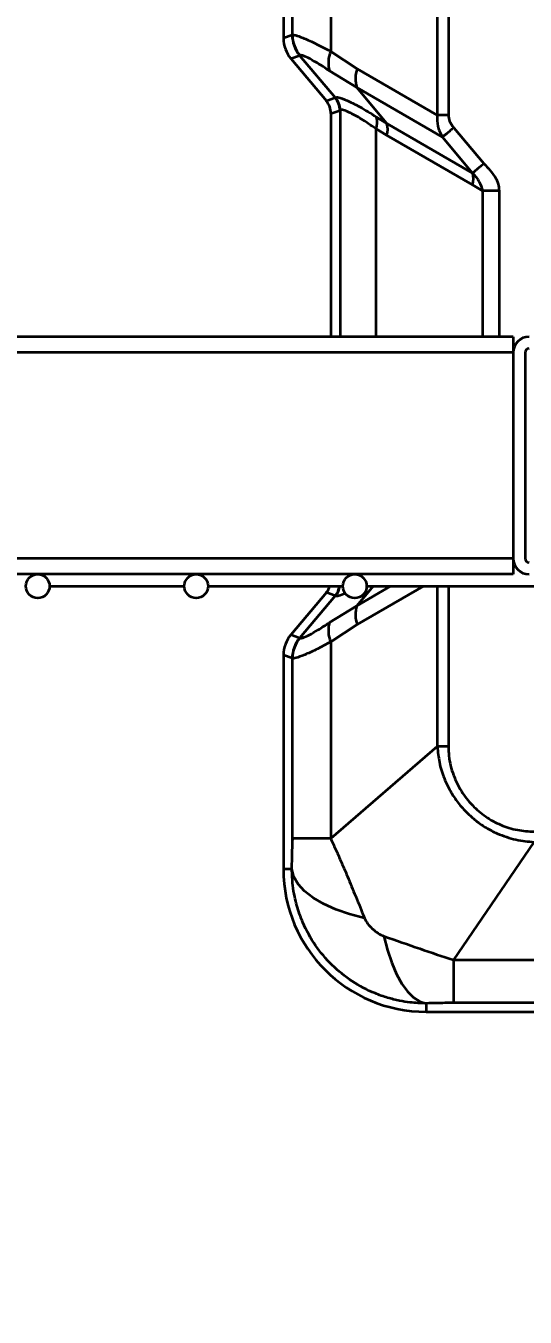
# Model space of a CAD drawing. Header units: millimetres. Extents: x 0 to 420, y 0 to 297.
# Drawn here: x 291.361 to 291.991, y 149.906 to 151.537 of the extents above; entities that cross this region are included whole.
import ezdxf

# ---------------------------------------------------------------- set-up
doc = ezdxf.new("R2010")
doc.units = ezdxf.units.MM
doc.layers.add('尺寸线层', color=150, linetype='Continuous')
doc.styles.add('SLDTEXTSTYLE2', font='TXT', dxfattribs={"width": 0.7})
doc.dimstyles.new('SLDDIMSTYLE0', dxfattribs={"dimtxt": 3.5, "dimasz": 3.302, "dimexe": 0, "dimexo": 0.0625, "dimgap": 0.875, "dimtad": 1, "dimdec": 1, "dimlfac": 100, "dimrnd": 1e-09, "dimzin": 12, "dimdsep": 46, "dimtxsty": 'SLDTEXTSTYLE2', "dimsah": 1, "dimcen": 0.09, "dimadec": 0, "dimazin": 3, "dimtfac": 1, "dimtdec": 3, "dimtofl": 0, "dimtmove": 0, "dimatfit": 3, "dimfxl": 0, "dimfrac": 2, "dimtolj": 1, "dimtzin": 12, "dimarcsym": 0})

# ---------------------------------------------------------------- blocks, each defined once
blk = doc.blocks.new('_D')
at = {"layer": '尺寸线层'}
for p, q in [((291.9431, 202.6412), (364.6876, 202.6412)), ((363.6876, 202.6412), (363.6876, 128.5802)), ((326.1167, 128.5802), (364.6876, 128.5802))]:
    blk.add_line(p, q, dxfattribs=at)
for points in [[(363.6876, 202.6412), (363.1796, 199.3392), (364.1956, 199.3392)], [(363.6876, 128.5802), (364.1956, 131.8822), (363.1796, 131.8822)]]:
    blk.add_solid(points, dxfattribs=at)
at = {"layer": '尺寸线层', "insert": (359.1758, 158.5376), "char_height": 3.5, "attachment_point": 1, "rotation": 90, "style": 'SLDTEXTSTYLE2'}
blk.add_mtext('7406.11', dxfattribs=at)

msp = doc.modelspace()

# ---------------------------------------------------------------- linework, layer by layer
at = {"color": 7, "linetype": 'Continuous', "lineweight": 35}
for p, q in [((291.6857, 151.7922), (291.6857, 151.5217)), ((291.6971, 151.5259), (291.6971, 151.7533)), ((291.7454, 151.7533), (291.7454, 151.5051)), ((291.8799, 151.6372), (291.8799, 151.4247)), ((291.8939, 151.6372), (291.8939, 151.4247)), ((291.6969, 151.5258), (291.6857, 151.5217)), ((291.6969, 151.5258), (291.6971, 151.5259)), ((291.6951, 151.496), (291.7062, 151.5001)), ((291.7065, 151.5002), (291.7062, 151.5001)), ((291.7062, 151.5001), (291.751, 151.4467)), ((291.7454, 151.5051), (291.7787, 151.4831)), ((291.6951, 151.496), (291.7399, 151.4426)), ((291.8799, 151.4247), (291.7787, 151.4831)), ((291.7782, 151.4593), (291.7439, 151.4804)), ((291.7782, 151.4593), (291.8864, 151.3968)), ((291.8162, 151.4139), (291.7782, 151.4593)), ((291.7399, 151.4426), (291.751, 151.4467)), ((291.751, 151.4467), (291.7515, 151.4469)), ((291.7457, 151.4266), (291.7569, 151.4306)), ((291.7457, 151.4266), (291.7457, 151.1447)), ((291.7573, 151.4309), (291.7569, 151.4306)), ((291.7573, 151.4309), (291.7573, 151.1447)), ((291.8032, 151.4222), (291.8162, 151.4139)), ((291.8939, 151.4247), (291.8799, 151.4247)), ((291.8026, 151.4071), (291.8159, 151.3991)), ((291.8026, 151.1447), (291.8026, 151.4071)), ((291.9245, 151.3515), (291.8162, 151.4139)), ((291.9006, 151.4087), (291.9387, 151.3634)), ((291.8159, 151.3991), (291.9241, 151.3366)), ((291.8864, 151.3968), (291.9245, 151.3515)), ((291.9241, 151.3366), (291.937, 151.3292)), ((291.9579, 151.3292), (291.937, 151.3292)), ((291.937, 151.3292), (291.937, 151.1447)), ((291.9579, 151.3292), (291.9579, 151.1447)), ((291.9757, 151.1447), (287.3757, 151.1447)), ((291.9757, 151.1447), (291.9757, 151.1247)), ((291.9757, 151.1247), (287.3757, 151.1247)), ((291.9757, 151.1322), (291.9772, 151.1322)), ((291.9772, 151.1322), (291.9757, 151.1322)), ((291.9757, 151.1247), (291.9757, 150.8647)), ((291.9757, 151.1247), (291.9757, 150.8647)), ((291.9907, 151.1247), (291.9907, 150.8647)), ((291.9757, 150.8647), (287.3757, 150.8647)), ((291.9757, 150.8647), (291.9757, 150.8447)), ((291.9764, 150.8597), (291.9757, 150.8597)), ((291.9757, 150.8447), (287.3757, 150.8447)), ((291.3907, 150.8297), (291.5607, 150.8297)), ((291.5907, 150.8297), (291.7607, 150.8297)), ((291.7399, 150.8217), (291.6951, 150.7683)), ((291.751, 150.8176), (291.7062, 150.7642)), ((291.751, 150.8176), (291.7399, 150.8217)), ((291.7515, 150.8174), (291.751, 150.8176)), ((291.8209, 150.8297), (291.7782, 150.805)), ((291.7989, 150.8297), (291.7782, 150.805)), ((291.8626, 150.8297), (291.7787, 150.7812)), ((291.7907, 150.8297), (292.0757, 150.8297)), ((291.8799, 150.8297), (291.8799, 150.6271)), ((291.8939, 150.8297), (291.8939, 150.6271)), ((291.7782, 150.805), (291.7439, 150.7839)), ((291.7787, 150.7812), (291.7454, 150.7593)), ((291.7062, 150.7642), (291.6951, 150.7683)), ((291.7062, 150.7642), (291.7065, 150.7641)), ((291.7454, 150.7593), (291.7454, 150.511)), ((291.6857, 150.7426), (291.6857, 150.4722)), ((291.6969, 150.7386), (291.6857, 150.7426)), ((291.6969, 150.7386), (291.6971, 150.7384)), ((291.6971, 150.511), (291.6971, 150.7384)), ((291.8799, 150.6271), (291.7454, 150.511)), ((291.8939, 150.6271), (291.8799, 150.6271)), ((292.0019, 150.5065), (291.9004, 150.3576)), ((291.6964, 150.4722), (291.6857, 150.4722)), ((291.9004, 150.3576), (292.1527, 150.3576)), ((291.9004, 150.3576), (291.9004, 150.3033)), ((291.8657, 150.3028), (291.8657, 150.2922)), ((291.8657, 150.2922), (292.1398, 150.2922)), ((292.1358, 150.3033), (291.9004, 150.3033))]:
    msp.add_line(p, q, dxfattribs=at)
at = {"color": 7, "linetype": 'Continuous', "lineweight": 35, "flags": 128}
for points in [[(291.788, 150.4105), (291.7691, 150.4155), (291.7518, 150.4215), (291.7364, 150.4284), (291.7232, 150.4362), (291.7124, 150.4446), (291.7043, 150.4535), (291.6989, 150.4627), (291.6964, 150.4722)], [(291.8126, 150.3877), (291.8171, 150.3701), (291.8225, 150.354), (291.8285, 150.3398), (291.8352, 150.3276), (291.8424, 150.3176), (291.8499, 150.3101), (291.8578, 150.3051), (291.8657, 150.3028)]]:
    msp.add_lwpolyline(points, dxfattribs=at)
at = {"color": 7, "linetype": 'Continuous', "lineweight": 35}
for centre in [(291.3757, 150.8297), (291.5757, 150.8297), (291.7757, 150.8297)]:
    msp.add_circle(centre, 0.015, dxfattribs=at)
for centre, radius, start, end in [((291.7369, 151.5258), 0.0401, 180.0586, 219.9414), ((291.7372, 151.526), 0.0401, 180.1269, 219.9924), ((291.7778, 151.4907), 0.0354, 156.1372, 196.9623), ((291.8168, 151.4704), 0.0401, 161.4836, 196.0343), ((291.7319, 151.4306), 0.025, 0.0586, 39.9414), ((291.7323, 151.4308), 0.025, 0.1661, 40.0321), ((291.7801, 151.4155), 0.024, 339.6339, 16.2007), ((291.7922, 151.407), 0.0251, 341.4836, 16.0343), ((291.9004, 151.3445), 0.0251, 341.4836, 16.0343), ((291.9957, 151.1247), 0.02, 90, 180), ((291.9957, 151.1247), 0.005, 90, 180), ((291.9957, 150.8647), 0.02, 180, 270), ((291.9957, 150.8647), 0.005, 180, 270), ((291.7319, 150.8337), 0.025, 320.0587, 350.6662), ((291.7323, 150.8335), 0.025, 319.9711, 351.2382), ((291.8168, 150.794), 0.0401, 163.9657, 198.5164), ((291.7778, 150.7736), 0.0354, 163.0377, 203.8627), ((291.7369, 150.7385), 0.0401, 140.0586, 179.9414), ((291.7372, 150.7383), 0.0401, 140.0076, 179.8731), ((291.8657, 150.4722), 0.18, 180, 270)]:
    msp.add_arc(centre, radius, start, end, dxfattribs=at)
for centre, major_axis, start_param, end_param in [((291.7258, 151.5217), (0.0376, 0.0137), 2.793026, 3.49016), ((291.7207, 151.4265), (-0.0235, -0.0086), 2.793026, 3.49016), ((291.7207, 150.8378), (-0.0235, 0.0086), 2.793026, 3.160549), ((291.7258, 150.7426), (-0.0376, 0.0137), 5.934618, 6.631752)]:
    msp.add_ellipse(centre, major_axis=major_axis, ratio=0.998448, start_param=start_param, end_param=end_param, dxfattribs=at)
for points, knots in [([(291.6971, 151.5259), (291.6982, 151.5259), (291.7002, 151.526), (291.71, 151.5225), (291.7246, 151.5161), (291.7384, 151.5088), (291.7454, 151.5051)], [0, 0, 0, 0, 0.239453, 0.47313, 0.728792, 1, 1, 1, 1]), ([(291.7439, 151.4804), (291.7385, 151.4841), (291.7279, 151.4912), (291.7166, 151.4972), (291.7089, 151.5005), (291.7073, 151.5003), (291.7065, 151.5002)], [0, 0, 0, 0, 0.270175, 0.525289, 0.759332, 1, 1, 1, 1]), ([(291.7515, 151.4469), (291.7525, 151.4471), (291.7546, 151.4476), (291.7652, 151.4436), (291.7815, 151.4358), (291.7958, 151.4268), (291.8032, 151.4222)], [0, 0, 0, 0, 0.2231187, 0.4759315, 0.7314708, 1, 1, 1, 1]), ([(291.8026, 151.4071), (291.7962, 151.4116), (291.7841, 151.4202), (291.7701, 151.4276), (291.7604, 151.4316), (291.7584, 151.4312), (291.7573, 151.4309)], [0, 0, 0, 0, 0.267515, 0.511254, 0.753073, 1, 1, 1, 1]), ([(291.8799, 151.4247), (291.8798, 151.4199), (291.8794, 151.4099), (291.884, 151.4013), (291.8864, 151.3968)], [0, 0, 0, 0, 0.4733, 1, 1, 1, 1]), ([(291.8939, 151.4247), (291.8942, 151.422), (291.895, 151.4161), (291.8986, 151.4113), (291.9006, 151.4087)], [0, 0, 0, 0, 0.448587, 1, 1, 1, 1]), ([(291.9006, 151.4087), (291.8991, 151.4075), (291.8961, 151.4049), (291.8919, 151.4014), (291.8885, 151.3985), (291.8871, 151.3974), (291.8864, 151.3968)], [0, 0, 0, 0, 0.244438, 0.500001, 0.755563, 1, 1, 1, 1]), ([(291.9387, 151.3634), (291.9372, 151.3621), (291.9341, 151.3596), (291.93, 151.3561), (291.9265, 151.3532), (291.9251, 151.352), (291.9245, 151.3515)], [0, 0, 0, 0, 0.244437, 0.5, 0.755563, 1, 1, 1, 1]), ([(291.9387, 151.3634), (291.9438, 151.358), (291.9511, 151.3503), (291.9571, 151.338), (291.9576, 151.332), (291.9579, 151.3292)], [0, 0, 0, 0, 0.554868, 0.787217, 1, 1, 1, 1]), ([(291.9245, 151.3515), (291.9275, 151.3479), (291.9333, 151.3413), (291.9358, 151.333), (291.937, 151.3292)], [0, 0, 0, 0, 0.537276, 1, 1, 1, 1]), ([(291.764, 150.8206), (291.761, 150.8193), (291.7541, 150.8166), (291.7524, 150.8171), (291.7515, 150.8174)], [0, 0, 0, 0, 0.454296, 1, 1, 1, 1]), ([(291.7065, 150.7641), (291.7075, 150.764), (291.7093, 150.7639), (291.7179, 150.7678), (291.7293, 150.774), (291.739, 150.7806), (291.7439, 150.7839)], [0, 0, 0, 0, 0.267138, 0.52122, 0.755952, 1, 1, 1, 1]), ([(291.7454, 150.7593), (291.739, 150.7558), (291.7265, 150.7491), (291.7116, 150.7425), (291.7006, 150.7384), (291.6983, 150.7384), (291.6971, 150.7384)], [0, 0, 0, 0, 0.245129, 0.480308, 0.739086, 1, 1, 1, 1]), ([(291.8799, 150.6271), (291.8806, 150.6205), (291.8819, 150.6067), (291.8877, 150.5884), (291.8955, 150.5719), (291.9045, 150.5578), (291.9152, 150.5453), (291.9274, 150.5341), (291.9406, 150.5248), (291.958, 150.5158), (291.9783, 150.5088), (291.9943, 150.5072), (292.0019, 150.5065)], [0, 0, 0, 0, 0.105818, 0.221247, 0.303726, 0.397637, 0.486458, 0.56599, 0.660847, 0.744444, 0.877991, 1, 1, 1, 1]), ([(291.8939, 150.6271), (291.894, 150.6232), (291.8943, 150.6151), (291.8965, 150.6029), (291.9011, 150.5877), (291.9096, 150.5703), (291.9235, 150.5526), (291.9404, 150.5382), (291.9598, 150.5276), (291.9805, 150.5209), (291.9948, 150.5201), (292.0019, 150.5197)], [0, 0, 0, 0, 0.070722, 0.143758, 0.21913, 0.352151, 0.485358, 0.616819, 0.745052, 0.874872, 1, 1, 1, 1]), ([(291.6964, 150.4722), (291.6966, 150.4811), (291.6969, 150.4923), (291.6971, 150.5051), (291.6971, 150.509), (291.6971, 150.5105), (291.6971, 150.511)], [0, 0, 0, 0, 0.712288, 0.891315, 0.960245, 1, 1, 1, 1]), ([(291.6973, 150.511), (291.6973, 150.511), (291.6973, 150.5108), (291.6972, 150.5101), (291.6972, 150.5094), (291.6971, 150.5088)], [0, 0, 0, 0, 0.207126, 0.438229, 1, 1, 1, 1]), ([(291.7454, 150.511), (291.7387, 150.511), (291.7251, 150.511), (291.7105, 150.511), (291.7003, 150.511), (291.6982, 150.511), (291.6971, 150.511)], [0, 0, 0, 0, 0.247804, 0.5, 0.752196, 1, 1, 1, 1]), ([(291.7454, 150.511), (291.7474, 150.5065), (291.7515, 150.4975), (291.7572, 150.4848), (291.7622, 150.4733), (291.7686, 150.4582), (291.7773, 150.437), (291.7844, 150.4196), (291.788, 150.4105)], [0, 0, 0, 0, 0.140816, 0.284488, 0.382285, 0.482496, 0.729213, 1, 1, 1, 1]), ([(291.8657, 150.3028), (291.859, 150.303), (291.8478, 150.3034), (291.8315, 150.3061), (291.8167, 150.3097), (291.7962, 150.317), (291.7719, 150.3299), (291.7464, 150.3504), (291.7253, 150.3755), (291.7128, 150.3981), (291.706, 150.4155), (291.7025, 150.4264), (291.6996, 150.4385), (291.697, 150.4537), (291.6967, 150.4653), (291.6964, 150.4722)], [0, 0, 0, 0, 0.0764427, 0.1262367, 0.1853464, 0.2486732, 0.3718969, 0.4934184, 0.6155481, 0.7392606, 0.7832919, 0.8263377, 0.8683979, 0.9232224, 1, 1, 1, 1]), ([(291.788, 150.4105), (291.7892, 150.4082), (291.7918, 150.4032), (291.7978, 150.3968), (291.8048, 150.3912), (291.8101, 150.3888), (291.8126, 150.3877)], [0, 0, 0, 0, 0.2284645, 0.4906723, 0.7577382, 1, 1, 1, 1]), ([(291.8126, 150.3877), (291.8277, 150.3824), (291.8569, 150.372), (291.8861, 150.3623), (291.9004, 150.3576)], [0, 0, 0, 0, 0.513929, 1, 1, 1, 1]), ([(291.9004, 150.3033), (291.8976, 150.3033), (291.8909, 150.3033), (291.8793, 150.3031), (291.8706, 150.3029), (291.8657, 150.3028)], [0, 0, 0, 0, 0.226599, 0.561025, 1, 1, 1, 1])]:
    msp.add_open_spline(points, degree=3, knots=knots, dxfattribs=at)

# ---------------------------------------------------------------- dimensions: what is measured, and where the dimension line sits
at = {"layer": '尺寸线层'}
dim = msp.add_linear_dim(base=(363.6876, 128.5802), p1=(291.9431, 202.6412), p2=(326.1167, 128.5802), angle=90, dimstyle='SLDDIMSTYLE0', dxfattribs=at)
dim.commit()
dim.dimension.update_dxf_attribs({"geometry": '_D', "text_midpoint": (363.6876, 163.9067), "dimtype": 160})

doc.saveas('drawing.dxf')
